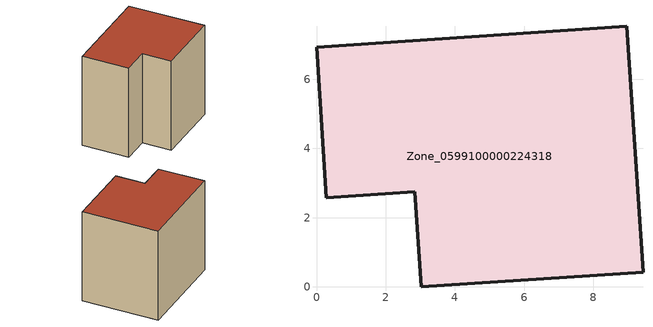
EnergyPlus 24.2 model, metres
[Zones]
Zone_0599100000224318
 floor ground (C_G): 2.84,2.75 0.28,2.58 0,6.93 8.97,7.54 9.44,0.42 3.02,0 z0
 wall outside (C_F): 8.97,7.54 0,6.93 0.28,2.58 2.84,2.75 3.02,0 9.44,0.42 8.97,7.54 z0:8.75
 roof outside (C_R): 3.02,0 9.44,0.42 8.97,7.54 0,6.93 0.28,2.58 2.84,2.75 z8.75
[BUILDING]
Pand.0599100000224318: North Axis=0; Terrain=City; Loads Convergence Tolerance Value=0.04; Temperature Convergence Tolerance Value=0.4; Solar Distribution=FullExterior; Maximum Number of Warmup Days=25; Minimum Number of Warmup Days=1
[Site:Location]
Rotterdam.The.Hague.AP_ZH_NLD Design_Conditions: Latitude=51.96; Longitude=4.45; Time Zone=1; Elevation=-4.5
[SITE:GROUNDTEMPERATURE:BUILDINGSURFACE]
18, 18, 18, 18, 18, 18, 18, 18, 18, 18, 18, 18
[MATERIAL] Thermal Absorptance=0.9; Solar Absorptance=0.7; Visible Absorptance=0.7
Name | Roughness | Thickness | Conductivity | Density | Specific Heat
G.TC.1946-1964 | MediumSmooth | 0.15 | 1 | 540 | 1210
F.TC.1946-1964 | Rough | 0.3 | 0.857143 | 1920 | 840
R.TC.1946-1964 | MediumRough | 0.2 | 0.235294 | 1500 | 1000
[CONSTRUCTION]
C_G: G.TC.1946-1964
C_F: F.TC.1946-1964
C_R: R.TC.1946-1964
[ZONE]
Zone_0599100000224318: Type=1; Multiplier=1; Ceiling Height=Autocalculate; Volume=Autocalculate; Floor Area=autocalculate; Part of Total Floor Area=Yes
[ZONEINFILTRATION:DESIGNFLOWRATE]
Infil_Zone_0599100000224318: Zone or ZoneList or Space or SpaceList=Zone_0599100000224318; Schedule=AlwaysOn; Design Flow Rate Calculation Method=Flow/Area; Flow Rate per Floor Area=0.003; Constant Term Coefficient=1; Temperature Term Coefficient=0; Velocity Term Coefficient=0; Velocity Squared Term Coefficient=0
[HVACTEMPLATE:ZONE:IDEALLOADSAIRSYSTEM]
Zone_0599100000224318: Maximum Heating Supply Air Temperature=50; Minimum Cooling Supply Air Temperature=13; Maximum Heating Supply Air Humidity Ratio=0.0156; Minimum Cooling Supply Air Humidity Ratio=0.0077; Heating Limit=NoLimit; Cooling Limit=NoLimit; Dehumidification Control Type=ConstantSensibleHeatRatio; Cooling Sensible Heat Ratio=0.7; Dehumidification Setpoint=60; Humidification Control Type=None; Humidification Setpoint=30; Outdoor Air Method=None; Outdoor Air Flow Rate per Person=0.00944; Outdoor Air Flow Rate per Zone Floor Area=0; Outdoor Air Flow Rate per Zone=0; Demand Controlled Ventilation Type=None; Outdoor Air Economizer Type=NoEconomizer; Heat Recovery Type=None; Sensible Heat Recovery Effectiveness=0.7; Latent Heat Recovery Effectiveness=0.65
[ZONECONTROL:THERMOSTAT]
ThermostatControl_Zone_0599100000224318: Zone or ZoneList=Zone_0599100000224318; Control Type Schedule=DualSetpointControlType; Control 1=Thermostat_Zone_0599100000224318; Temperature Difference Between Cutout And Setpoint=0
[THERMOSTATSETPOINT:DUALSETPOINT]
Thermostat_Zone_0599100000224318: Heating Setpoint Temperature Schedule=HeatingSetpoint_Zone_0599100000224318; Cooling Setpoint Temperature Schedule=CoolingSetpoint_Zone_0599100000224318
[SCHEDULE:COMPACT]
HeatingSetpoint_Zone_0599100000224318: Through: 12/31, For: AllDays, Until: 24:00, 21
CoolingSetpoint_Zone_0599100000224318: Through: 12/31, For: AllDays, Until: 24:00, 24
DualSetpointControlType: Through: 12/31, For: AllDays, Until: 24:00, 4
AlwaysOn: Through: 12/31, For: AllDays, Until: 24:00, 1
